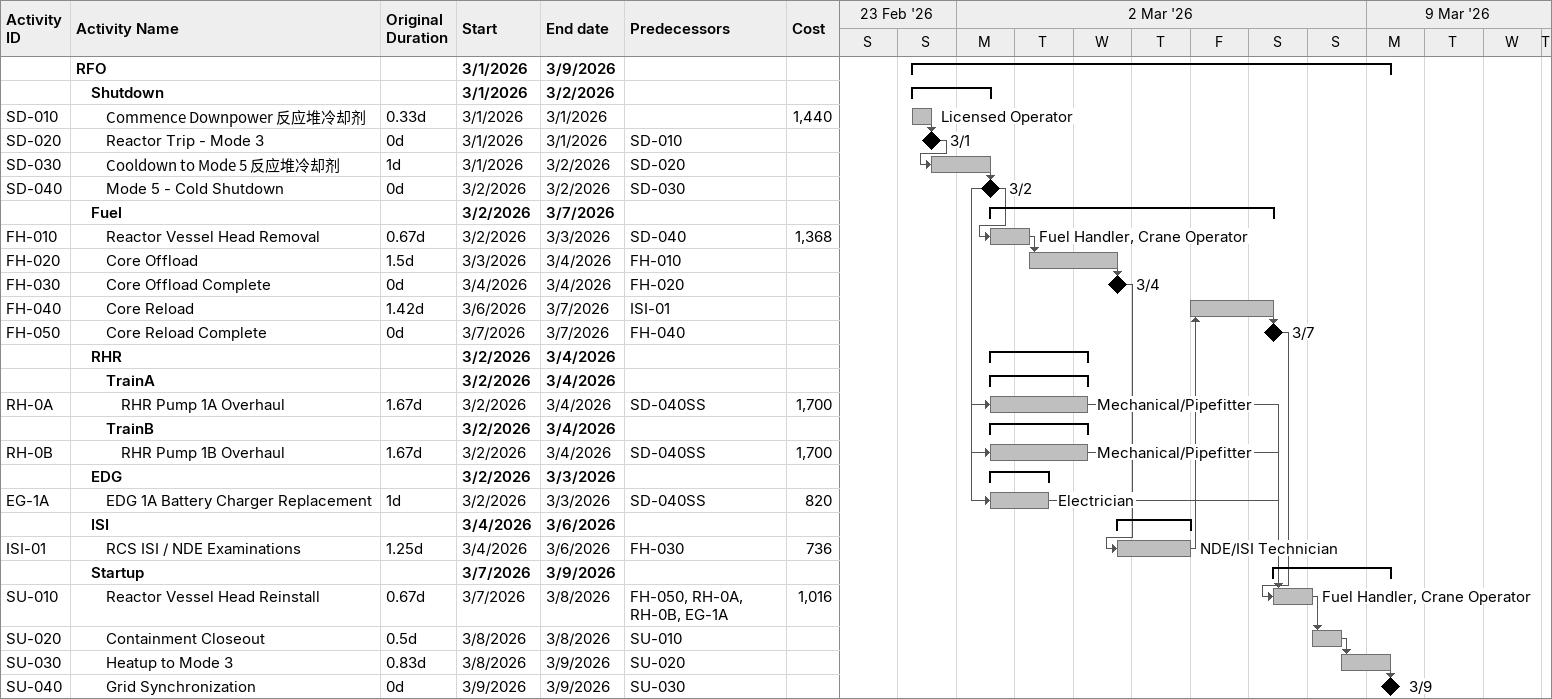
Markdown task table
| ID | Level | Task | Original duration | Start | Finish | Predecessors | Resources | Cost |
|---|---|---|---|---|---|---|---|---|
|  | 1 | **RFO** |  | 2026-03-01 | 2026-03-09 |  |  |  |
|  | 2 | **Shutdown** |  | 2026-03-01 | 2026-03-02 |  |  |  |
| SD-010 | 3 | Commence Downpower 反应堆冷却剂 | 0.33d | 2026-03-01 | 2026-03-01 |  | Licensed Operator | 1440 |
| SD-020 | 3 | Reactor Trip - Mode 3 | 0d | 2026-03-01 | 2026-03-01 | SD-010 |  |  |
| SD-030 | 3 | Cooldown to Mode 5 反应堆冷却剂 | 1d | 2026-03-01 | 2026-03-02 | SD-020 |  |  |
| SD-040 | 3 | Mode 5 - Cold Shutdown | 0d | 2026-03-02 | 2026-03-02 | SD-030 |  |  |
|  | 2 | **Fuel** |  | 2026-03-02 | 2026-03-07 |  |  |  |
| FH-010 | 3 | Reactor Vessel Head Removal | 0.67d | 2026-03-02 | 2026-03-03 | SD-040 | Fuel Handler, Crane Operator | 1368 |
| FH-020 | 3 | Core Offload | 1.5d | 2026-03-03 | 2026-03-04 | FH-010 |  |  |
| FH-030 | 3 | Core Offload Complete | 0d | 2026-03-04 | 2026-03-04 | FH-020 |  |  |
| FH-040 | 3 | Core Reload | 1.42d | 2026-03-06 | 2026-03-07 | ISI-01 |  |  |
| FH-050 | 3 | Core Reload Complete | 0d | 2026-03-07 | 2026-03-07 | FH-040 |  |  |
|  | 2 | **RHR** |  | 2026-03-02 | 2026-03-04 |  |  |  |
|  | 3 | **TrainA** |  | 2026-03-02 | 2026-03-04 |  |  |  |
| RH-0A | 4 | RHR Pump 1A Overhaul | 1.67d | 2026-03-02 | 2026-03-04 | SD-040SS | Mechanical/Pipefitter | 1700 |
|  | 3 | **TrainB** |  | 2026-03-02 | 2026-03-04 |  |  |  |
| RH-0B | 4 | RHR Pump 1B Overhaul | 1.67d | 2026-03-02 | 2026-03-04 | SD-040SS | Mechanical/Pipefitter | 1700 |
|  | 2 | **EDG** |  | 2026-03-02 | 2026-03-03 |  |  |  |
| EG-1A | 3 | EDG 1A Battery Charger Replacement | 1d | 2026-03-02 | 2026-03-03 | SD-040SS | Electrician | 820 |
|  | 2 | **ISI** |  | 2026-03-04 | 2026-03-06 |  |  |  |
| ISI-01 | 3 | RCS ISI / NDE Examinations | 1.25d | 2026-03-04 | 2026-03-06 | FH-030 | NDE/ISI Technician | 736 |
|  | 2 | **Startup** |  | 2026-03-07 | 2026-03-09 |  |  |  |
| SU-010 | 3 | Reactor Vessel Head Reinstall | 0.67d | 2026-03-07 | 2026-03-08 | FH-050, RH-0A, RH-0B, EG-1A | Fuel Handler, Crane Operator | 1016 |
| SU-020 | 3 | Containment Closeout | 0.5d | 2026-03-08 | 2026-03-08 | SU-010 |  |  |
| SU-030 | 3 | Heatup to Mode 3 | 0.83d | 2026-03-08 | 2026-03-09 | SU-020 |  |  |
| SU-040 | 3 | Grid Synchronization | 0d | 2026-03-09 | 2026-03-09 | SU-030 |  |  |
